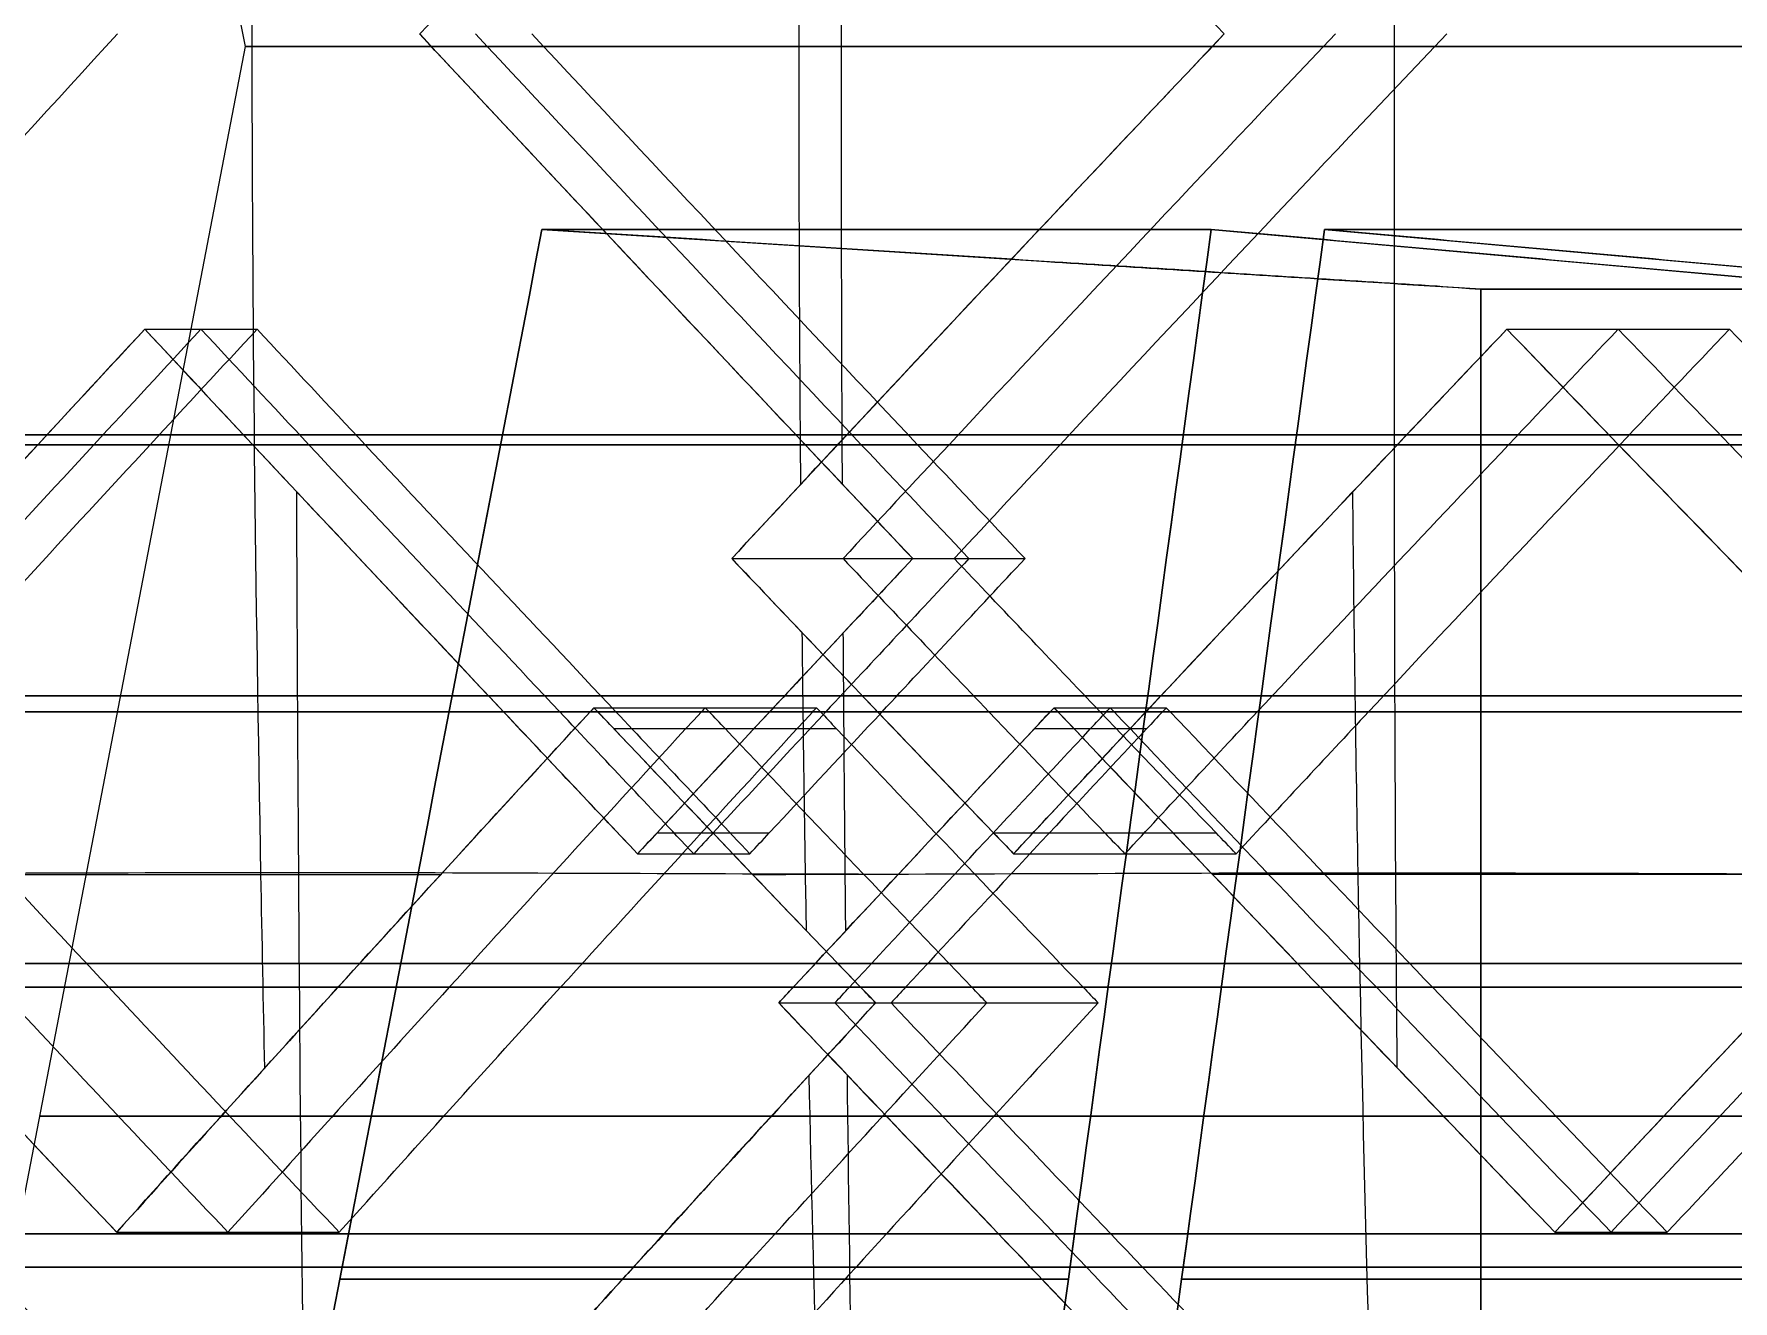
# Model space of a CAD drawing. Header units: millimetres. Extents: x -184 to 184, y -148 to 146.
# Drawn here: x -36.81 to -15.87, y -16.62 to -1 of the extents above; entities that cross this region are included whole.
import ezdxf

# ---------------------------------------------------------------- set-up
doc = ezdxf.new("R2010")
doc.units = ezdxf.units.MM
doc.header["$MEASUREMENT"] = 0
doc.layers.add('Rim', color=1, linetype='Continuous', true_color=0xff0000)
doc.layers.add('Tyre', color=7, linetype='Continuous', true_color=0x000000)

msp = doc.modelspace()

# ---------------------------------------------------------------- linework, layer by layer
at = {"layer": 'Rim'}
msp.add_lwpolyline([(-39.275, -27.538), (-34.201, -1.155)], dxfattribs=at)
at = {"layer": 'Rim', "extrusion": (-4.15509e-16, 1, 0)}
msp.add_circle((0, 0, -1.155), 34.201, dxfattribs=at)
at = {"layer": 'Rim', "extrusion": (0, 1, 0)}
msp.add_circle((0, 0, -14.346), 36.738, dxfattribs=at)
at = {"layer": 'Rim', "extrusion": (5.02062e-15, 1, -6.52422e-16)}
msp.add_arc((0, 0, -3.411), 30.562, 1.8504, 43.1496, dxfattribs=at)
at = {"layer": 'Rim', "extrusion": (4.58975e-16, 1, 1.6396e-15)}
msp.add_arc((0, 0, -3.411), 30.562, 316.8504, 358.1496, dxfattribs=at)
at = {"layer": 'Rim', "extrusion": (2.95118e-15, 1, -3.67926e-15)}
msp.add_arc((0, 0, -3.411), 30.562, 46.8504, 88.1496, dxfattribs=at)
at = {"layer": 'Rim', "extrusion": (5.23724e-16, 1, 4.70991e-15)}
msp.add_arc((0, 0, -3.411), 30.562, 271.8504, 313.1496, dxfattribs=at)
at = {"layer": 'Rim', "extrusion": (3.13141e-08, 1, 1.98369e-08)}
msp.add_arc((0, 0, -4.146), 19, 317.9772, 357.0228, dxfattribs=at)
at = {"layer": 'Rim', "extrusion": (3.61692e-08, 1, -8.11563e-09)}
msp.add_arc((0, 0, -4.146), 19, 2.9772, 42.0228, dxfattribs=at)
at = {"layer": 'Rim', "extrusion": (0, 1, 0)}
for start, end in [(1.7109, 43.2891), (316.7109, 358.2891), (46.7109, 88.2891), (271.7109, 313.2891)]:
    msp.add_arc((0, 0, -16.354), 33.051, start, end, dxfattribs=at)
at = {"layer": 'Rim'}
for points, degree in [([(-34.201, -1.155), (-36.738, 12.037), (-39.275, 25.229)], 2), ([(-35.526, -29.296, 0.987), (-33.866, -20.668, 0.987), (-32.206, -12.039, 0.987), (-30.546, -3.411, 0.987)], 3), ([(-30.546, -3.411, -0.987), (-32.206, -12.04, -0.987), (-33.866, -20.668, -0.987), (-35.526, -29.296, -0.987)], 3), ([(-22.297, -3.411, 20.901), (-23.471, -12.04, 22.075), (-24.645, -20.668, 23.249), (-25.818, -29.296, 24.423)], 3), ([(-25.818, -29.296, -24.423), (-24.645, -20.668, -23.249), (-23.471, -12.039, -22.075), (-22.297, -3.411, -20.901)], 3), ([(-24.423, -29.296, 25.818), (-23.249, -20.668, 24.645), (-22.075, -12.039, 23.471), (-20.901, -3.411, 22.297)], 3), ([(-20.901, -3.411, -22.297), (-22.075, -12.04, -23.471), (-23.249, -20.668, -24.645), (-24.423, -29.296, -25.818)], 3), ([(-18.974, -4.146, -0.987), (-18.974, -23.248, -0.987), (-18.974, -42.349, -0.987)], 2), ([(-18.974, -42.349, 0.987), (-18.974, -23.248, 0.987), (-18.974, -4.146, 0.987)], 2)]:
    msp.add_open_spline(points, degree=degree, dxfattribs=at)
for points, knots in [([(-30.546, -3.411, 0.987), (-28.472, -3.543, 0.987), (-26.397, -3.675, 0.987), (-23.286, -3.873, 0.987), (-22.249, -3.939, 0.987), (-20.466, -4.052, 0.987), (-19.72, -4.099, 0.987), (-18.974, -4.146, 0.987)], [0, 0, 0, 0, 6.235432, 6.235432, 9.353148, 9.353148, 11.594778, 11.594778, 11.594778, 11.594778]), ([(-18.974, -4.146, -0.987), (-19.154, -4.135, -0.987), (-19.332, -4.124, -0.987), (-20.033, -4.079, -0.987), (-20.555, -4.046, -0.987), (-22.124, -3.946, -0.987), (-23.173, -3.88, -0.987), (-26.327, -3.679, -0.987), (-28.435, -3.546, -0.987), (-30.546, -3.411, -0.987)], [1.699926, 1.699926, 1.699926, 1.699926, 2.243226, 2.243226, 3.820114, 3.820114, 6.974567, 6.974567, 13.285135, 13.285135, 13.285135, 13.285135]), ([(-22.297, -3.411, -20.901), (-20.83, -3.543, -19.435), (-19.363, -3.675, -17.968), (-17.163, -3.873, -15.768), (-16.43, -3.939, -15.034), (-15.169, -4.052, -13.774), (-14.642, -4.099, -13.246), (-14.115, -4.146, -12.719)], [0, 0, 0, 0, 6.235432, 6.235432, 9.353148, 9.353148, 11.594778, 11.594778, 11.594778, 11.594778]), ([(-14.115, -4.146, 12.719), (-14.241, -4.135, 12.846), (-14.368, -4.124, 12.972), (-14.863, -4.079, 13.467), (-15.232, -4.046, 13.837), (-16.342, -3.946, 14.946), (-17.083, -3.88, 15.688), (-19.314, -3.679, 17.918), (-20.804, -3.546, 19.408), (-22.297, -3.411, 20.901)], [1.699926, 1.699926, 1.699926, 1.699926, 2.243226, 2.243226, 3.820114, 3.820114, 6.974567, 6.974567, 13.285135, 13.285135, 13.285135, 13.285135]), ([(-20.901, -3.411, 22.297), (-19.435, -3.543, 20.83), (-17.968, -3.675, 19.363), (-15.768, -3.873, 17.163), (-15.034, -3.939, 16.43), (-13.774, -4.052, 15.169), (-13.246, -4.099, 14.642), (-12.719, -4.146, 14.115)], [0, 0, 0, 0, 6.235432, 6.235432, 9.353148, 9.353148, 11.594778, 11.594778, 11.594778, 11.594778]), ([(-12.719, -4.146, -14.115), (-12.846, -4.135, -14.241), (-12.972, -4.124, -14.368), (-13.467, -4.079, -14.863), (-13.837, -4.046, -15.232), (-14.946, -3.946, -16.342), (-15.688, -3.88, -17.083), (-17.918, -3.679, -19.314), (-19.408, -3.546, -20.804), (-20.901, -3.411, -22.297)], [1.699926, 1.699926, 1.699926, 1.699926, 2.243226, 2.243226, 3.820114, 3.820114, 6.974567, 6.974567, 13.285135, 13.285135, 13.285135, 13.285135])]:
    msp.add_open_spline(points, degree=3, knots=knots, dxfattribs=at)
at = {"layer": 'Tyre'}
for p, q in [((-35.441, -4.641, -128.421), (-34.057, -4.641, -118.349)), ((-18.653, -4.641, 131.91), (-15.91, -4.641, 122.12)), ((-36.76, -6.065, -128.004), (-35.375, -6.065, -117.931)), ((-34.111, -6.065, -128.748), (-32.726, -6.065, -118.675)), ((-27.302, -6.065, -130.385), (-25.918, -6.065, -120.313)), ((-26.901, -6.065, 130.469), (-24.158, -6.065, 120.679)), ((-20.003, -6.065, 131.68), (-17.26, -6.065, 121.889)), ((-17.277, -6.065, 132.052), (-14.534, -6.065, 122.262)), ((-28.207, -7.469, 130.146), (-25.464, -7.469, 120.356)), ((-25.976, -7.469, -130.61), (-24.592, -7.469, -120.537)), ((-31.019, -9.358, -129.406), (-29.635, -9.358, -119.334)), ((-29.952, -9.358, 129.675), (-27.209, -9.358, 119.885)), ((-29.906, -9.308, 129.688), (-27.163, -9.308, 119.898)), ((-29.858, -9.358, 129.697), (-27.115, -9.358, 119.906)), ((-27.739, -9.358, -130.159), (-26.354, -9.358, -120.086)), ((-26.41, -9.358, 130.435), (-23.667, -9.358, 120.645)), ((-24.282, -9.358, -130.855), (-22.898, -9.358, -120.783)), ((-24.235, -9.308, -130.867), (-22.851, -9.308, -120.794)), ((-24.187, -9.358, -130.873), (-22.803, -9.358, -120.8)), ((-23.101, -9.358, 131.052), (-20.358, -9.358, 121.261)), ((-29.661, -9.566, 129.731), (-26.918, -9.566, 119.941)), ((-24.476, -9.566, -130.808), (-23.092, -9.566, -120.736)), ((-29.128, -10.851, -129.77), (-27.744, -10.851, -119.697)), ((-24.981, -10.851, 130.631), (-22.238, -10.851, 120.841)), ((-29.368, -11.109, -129.7), (-27.983, -11.109, -119.627)), ((-24.733, -11.109, 130.663), (-21.99, -11.109, 120.872)), ((-38.628, -12.755, 127.154), (-35.885, -12.755, 117.364)), ((-33.06, -12.755, 128.715), (-30.317, -12.755, 118.924)), ((-27.449, -12.755, -130.016), (-26.065, -12.755, -119.943)), ((-26.619, -12.755, 130.188), (-23.876, -12.755, 120.398)), ((-20.954, -12.755, -131.23), (-19.57, -12.755, -121.158)), ((-27.628, -12.948, -129.964), (-26.243, -12.948, -119.891)), ((-26.434, -12.948, 130.212), (-23.691, -12.948, 120.422)), ((-35.787, -15.776, 127.733), (-33.044, -15.776, 117.943)), ((-18.061, -15.776, -131.416), (-16.677, -15.776, -121.344)), ((-29.418, -16.206, 129.302), (-26.675, -16.206, 119.512)), ((-24.528, -16.206, -130.318), (-23.144, -16.206, -120.245))]:
    msp.add_line(p, q, dxfattribs=at)
at = {"layer": 'Tyre', "extrusion": (0, 1, 0)}
for centre, radius in [((-0.002, 0, -6.065), 128.817), ((-0.002, 0, -5.943), 124.819), ((-0.002, 0, -9.163), 124.692), ((-0.002, 0, -9.358), 128.687), ((-0.002, 0, -12.46), 124.497), ((-0.002, 0, -12.755), 128.486), ((-0.002, 0, -15.797), 124.225), ((-0.002, 0, -16.206), 128.204)]:
    msp.add_circle(centre, radius, dxfattribs=at)
at = {"layer": 'Tyre'}
for points, knots in [([(-33.962, -13.749, 128.409), (-33.979, -12.954, 128.466), (-34.063, -8.694, 128.741), (-34.162, -0.961, 128.944), (-34.063, 6.745, 128.743), (-33.979, 10.979, 128.466), (-33.962, 11.747, 128.41)], [30.013322, 30.013322, 30.013322, 30.013322, 32.39871, 42.799028, 53.199346, 55.50591, 55.50591, 55.50591, 55.50591]), ([(-20.005, -13.749, -131.309), (-20.012, -12.954, -131.369), (-20.044, -8.694, -131.654), (-20.035, -0.961, -131.88), (-20.045, 6.745, -131.656), (-20.013, 10.979, -131.369), (-20.005, 11.747, -131.31)], [30.013322, 30.013322, 30.013322, 30.013322, 32.39871, 42.799028, 53.199346, 55.50591, 55.50591, 55.50591, 55.50591]), ([(-27.356, -6.553, 130.363), (-27.371, -4.691, 130.421), (-27.385, -0.988, 130.475), (-27.37, 2.715, 130.417), (-27.355, 4.55, 130.359)], [37.215222, 37.215222, 37.215222, 37.215222, 42.799028, 48.303322, 48.303322, 48.303322, 48.303322]), ([(-26.843, -6.553, -130.469), (-26.852, -4.691, -130.529), (-26.861, -0.988, -130.584), (-26.851, 2.715, -130.525), (-26.842, 4.55, -130.466)], [37.215222, 37.215222, 37.215222, 37.215222, 42.799028, 48.303322, 48.303322, 48.303322, 48.303322]), ([(-35.779, -1.001, -117.872), (-37.326, -2.687, -117.385), (-38.856, -4.375, -116.849), (-40.365, -6.065, -116.265), (-40.783, -6.533, -116.103), (-41.2, -7.001, -115.937), (-41.615, -7.469, -115.768)], [-866.838133, -866.838133, -866.838133, -866.838133, -859.818454, -859.818454, -859.818454, -857.873838, -857.873838, -857.873838, -857.873838]), ([(-32.056, -1.001, -129.375), (-30.48, -2.687, -129.763), (-28.895, -4.375, -130.101), (-27.302, -6.065, -130.385), (-26.861, -6.533, -130.464), (-26.419, -7.001, -130.539), (-25.976, -7.469, -130.61)], [615.56075, 615.56075, 615.56075, 615.56075, 622.580428, 622.580428, 622.580428, 624.525045, 624.525045, 624.525045, 624.525045]), ([(-31.364, -1.001, -124.339), (-29.788, -2.687, -124.727), (-28.203, -4.375, -125.064), (-26.61, -6.065, -125.349), (-26.168, -6.533, -125.428), (-25.726, -7.001, -125.503), (-25.284, -7.469, -125.574)], [615.56075, 615.56075, 615.56075, 615.56075, 622.580428, 622.580428, 622.580428, 624.525045, 624.525045, 624.525045, 624.525045]), ([(-24.592, -7.469, -120.537), (-25.034, -7.001, -120.467), (-25.476, -6.533, -120.392), (-25.918, -6.065, -120.313), (-27.511, -4.375, -120.028), (-29.096, -2.687, -119.691), (-30.671, -1.001, -119.303)], [-624.525045, -624.525045, -624.525045, -624.525045, -622.580428, -622.580428, -622.580428, -615.56075, -615.56075, -615.56075, -615.56075]), ([(-22.138, -1.001, 131.436), (-23.738, -2.687, 131.164), (-25.326, -4.375, 130.842), (-26.901, -6.065, 130.469), (-27.337, -6.533, 130.365), (-27.772, -7.001, 130.258), (-28.207, -7.469, 130.146)], [615.56075, 615.56075, 615.56075, 615.56075, 622.580428, 622.580428, 622.580428, 624.525045, 624.525045, 624.525045, 624.525045]), ([(-20.767, -1.001, 126.541), (-22.366, -2.687, 126.269), (-23.954, -4.375, 125.947), (-25.529, -6.065, 125.574), (-25.966, -6.533, 125.47), (-26.401, -7.001, 125.363), (-26.835, -7.469, 125.251)], [615.56075, 615.56075, 615.56075, 615.56075, 622.580428, 622.580428, 622.580428, 624.525045, 624.525045, 624.525045, 624.525045]), ([(-25.464, -7.469, 120.356), (-25.029, -7.001, 120.468), (-24.594, -6.533, 120.575), (-24.158, -6.065, 120.679), (-22.583, -4.375, 121.052), (-20.995, -2.687, 121.374), (-19.395, -1.001, 121.646)], [-624.525045, -624.525045, -624.525045, -624.525045, -622.580428, -622.580428, -622.580428, -615.56075, -615.56075, -615.56075, -615.56075]), ([(-35.441, -4.641, -128.421), (-35.882, -5.116, -128.286), (-36.321, -5.59, -128.147), (-36.76, -6.065, -128.004), (-37.777, -7.165, -127.671), (-38.789, -8.263, -127.316), (-39.795, -9.358, -126.939), (-40.332, -9.942, -126.737), (-40.868, -10.526, -126.529), (-41.401, -11.109, -126.314)], [638.549343, 638.549343, 638.549343, 638.549343, 640.53408, 640.53408, 640.53408, 645.138142, 645.138142, 645.138142, 647.595223, 647.595223, 647.595223, 647.595223]), ([(-34.749, -4.641, -123.385), (-35.19, -5.116, -123.25), (-35.629, -5.59, -123.111), (-36.068, -6.065, -122.968), (-37.085, -7.165, -122.635), (-38.097, -8.263, -122.28), (-39.103, -9.358, -121.902), (-39.64, -9.942, -121.701), (-40.175, -10.526, -121.493), (-40.709, -11.109, -121.278)], [638.549343, 638.549343, 638.549343, 638.549343, 640.53408, 640.53408, 640.53408, 645.138142, 645.138142, 645.138142, 647.595223, 647.595223, 647.595223, 647.595223]), ([(-40.017, -11.109, -116.241), (-39.483, -10.526, -116.456), (-38.948, -9.942, -116.665), (-38.411, -9.358, -116.866), (-37.404, -8.263, -117.244), (-36.392, -7.165, -117.599), (-35.375, -6.065, -117.931), (-34.937, -5.59, -118.075), (-34.497, -5.116, -118.214), (-34.057, -4.641, -118.349)], [-647.595223, -647.595223, -647.595223, -647.595223, -645.138142, -645.138142, -645.138142, -640.53408, -640.53408, -640.53408, -638.549343, -638.549343, -638.549343, -638.549343]), ([(-29.368, -11.109, -129.7), (-29.919, -10.525, -129.608), (-30.47, -9.942, -129.51), (-31.019, -9.358, -129.406), (-32.054, -8.259, -129.209), (-33.084, -7.162, -128.99), (-34.111, -6.065, -128.748), (-34.555, -5.59, -128.643), (-34.999, -5.115, -128.534), (-35.441, -4.641, -128.421)], [629.583304, 629.583304, 629.583304, 629.583304, 632.008427, 632.008427, 632.008427, 636.573355, 636.573355, 636.573355, 638.549343, 638.549343, 638.549343, 638.549343]), ([(-28.676, -11.109, -124.663), (-29.227, -10.525, -124.572), (-29.778, -9.942, -124.474), (-30.327, -9.358, -124.37), (-31.362, -8.259, -124.173), (-32.392, -7.162, -123.954), (-33.419, -6.065, -123.712), (-33.863, -5.59, -123.607), (-34.307, -5.115, -123.498), (-34.749, -4.641, -123.385)], [629.583304, 629.583304, 629.583304, 629.583304, 632.008427, 632.008427, 632.008427, 636.573355, 636.573355, 636.573355, 638.549343, 638.549343, 638.549343, 638.549343]), ([(-34.057, -4.641, -118.349), (-33.614, -5.115, -118.462), (-33.171, -5.59, -118.571), (-32.726, -6.065, -118.675), (-31.7, -7.162, -118.917), (-30.669, -8.259, -119.137), (-29.635, -9.358, -119.334), (-29.086, -9.942, -119.438), (-28.535, -10.525, -119.536), (-27.983, -11.109, -119.627)], [-638.549343, -638.549343, -638.549343, -638.549343, -636.573355, -636.573355, -636.573355, -632.008427, -632.008427, -632.008427, -629.583304, -629.583304, -629.583304, -629.583304]), ([(-24.733, -11.109, 130.663), (-24.191, -10.525, 130.799), (-23.647, -9.942, 130.928), (-23.101, -9.358, 131.051), (-22.074, -8.259, 131.283), (-21.041, -7.162, 131.492), (-20.003, -6.065, 131.679), (-19.554, -5.59, 131.76), (-19.104, -5.115, 131.837), (-18.653, -4.641, 131.91)], [629.583304, 629.583304, 629.583304, 629.583304, 632.008427, 632.008427, 632.008427, 636.573355, 636.573355, 636.573355, 638.549343, 638.549343, 638.549343, 638.549343]), ([(-23.361, -11.109, 125.767), (-22.819, -10.525, 125.904), (-22.275, -9.942, 126.033), (-21.73, -9.358, 126.156), (-20.703, -8.259, 126.388), (-19.67, -7.162, 126.597), (-18.632, -6.065, 126.784), (-18.183, -5.59, 126.865), (-17.732, -5.115, 126.942), (-17.281, -4.641, 127.015)], [629.583304, 629.583304, 629.583304, 629.583304, 632.008427, 632.008427, 632.008427, 636.573355, 636.573355, 636.573355, 638.549343, 638.549343, 638.549343, 638.549343]), ([(-15.91, -4.641, 122.12), (-16.361, -5.115, 122.047), (-16.811, -5.59, 121.97), (-17.26, -6.065, 121.889), (-18.298, -7.162, 121.702), (-19.331, -8.259, 121.493), (-20.358, -9.358, 121.261), (-20.904, -9.942, 121.138), (-21.448, -10.525, 121.009), (-21.99, -11.109, 120.872)], [-638.549343, -638.549343, -638.549343, -638.549343, -636.573355, -636.573355, -636.573355, -632.008427, -632.008427, -632.008427, -629.583304, -629.583304, -629.583304, -629.583304]), ([(-18.653, -4.641, 131.91), (-18.195, -5.116, 131.961), (-17.737, -5.59, 132.009), (-17.277, -6.065, 132.052), (-16.212, -7.165, 132.152), (-15.142, -8.263, 132.23), (-14.069, -9.358, 132.285), (-13.496, -9.942, 132.314), (-12.922, -10.526, 132.336), (-12.347, -11.109, 132.351)], [638.549343, 638.549343, 638.549343, 638.549343, 640.53408, 640.53408, 640.53408, 645.138142, 645.138142, 645.138142, 647.595223, 647.595223, 647.595223, 647.595223]), ([(-17.281, -4.641, 127.015), (-16.824, -5.116, 127.067), (-16.365, -5.59, 127.114), (-15.906, -6.065, 127.157), (-14.841, -7.165, 127.257), (-13.771, -8.263, 127.335), (-12.697, -9.358, 127.39), (-12.124, -9.942, 127.419), (-11.55, -10.526, 127.441), (-10.975, -11.109, 127.456)], [638.549343, 638.549343, 638.549343, 638.549343, 640.53408, 640.53408, 640.53408, 645.138142, 645.138142, 645.138142, 647.595223, 647.595223, 647.595223, 647.595223]), ([(-9.604, -11.109, 122.561), (-10.179, -10.526, 122.546), (-10.753, -9.942, 122.523), (-11.326, -9.358, 122.495), (-12.399, -8.263, 122.44), (-13.469, -7.165, 122.362), (-14.534, -6.065, 122.262), (-14.994, -5.59, 122.219), (-15.452, -5.116, 122.172), (-15.91, -4.641, 122.12)], [-647.595223, -647.595223, -647.595223, -647.595223, -645.138142, -645.138142, -645.138142, -640.53408, -640.53408, -640.53408, -638.549343, -638.549343, -638.549343, -638.549343]), ([(-33.064, -32.161, -125.372), (-33.235, -28.699, -126.527), (-33.458, -21.608, -127.828), (-33.535, -13.237, -128.586), (-33.563, -8.215, -128.824), (-33.569, -6.644, -128.876)], [11.622363, 11.622363, 11.622363, 11.622363, 21.998391, 32.39871, 37.116955, 37.116955, 37.116955, 37.116955]), ([(-19.619, -32.161, 128.166), (-19.922, -28.699, 129.293), (-20.236, -21.608, 130.576), (-20.467, -13.237, 131.302), (-20.537, -8.215, 131.531), (-20.552, -6.644, 131.581)], [11.622363, 11.622363, 11.622363, 11.622363, 21.998391, 32.39871, 37.116955, 37.116955, 37.116955, 37.116955]), ([(-25.976, -7.469, -130.61), (-26.565, -8.099, -130.467), (-27.153, -8.729, -130.317), (-27.739, -9.358, -130.159), (-28.203, -9.856, -130.034), (-28.666, -10.354, -129.904), (-29.128, -10.851, -129.77), (-29.208, -10.937, -129.746), (-29.288, -11.023, -129.723), (-29.368, -11.109, -129.7)], [624.525045, 624.525045, 624.525045, 624.525045, 627.14787, 627.14787, 627.14787, 629.224283, 629.224283, 629.224283, 629.583304, 629.583304, 629.583304, 629.583304]), ([(-25.284, -7.469, -125.574), (-25.873, -8.099, -125.431), (-26.461, -8.729, -125.28), (-27.047, -9.358, -125.123), (-27.511, -9.856, -124.998), (-27.974, -10.354, -124.868), (-28.436, -10.851, -124.733), (-28.516, -10.937, -124.71), (-28.596, -11.023, -124.687), (-28.676, -11.109, -124.663)], [624.525045, 624.525045, 624.525045, 624.525045, 627.14787, 627.14787, 627.14787, 629.224283, 629.224283, 629.224283, 629.583304, 629.583304, 629.583304, 629.583304]), ([(-28.207, -7.469, 130.146), (-27.609, -8.099, 130.25), (-27.011, -8.729, 130.346), (-26.41, -9.358, 130.435), (-25.935, -9.856, 130.505), (-25.458, -10.354, 130.571), (-24.981, -10.851, 130.632), (-24.898, -10.937, 130.642), (-24.816, -11.023, 130.652), (-24.733, -11.109, 130.663)], [624.525045, 624.525045, 624.525045, 624.525045, 627.14787, 627.14787, 627.14787, 629.224283, 629.224283, 629.224283, 629.583304, 629.583304, 629.583304, 629.583304]), ([(-27.983, -11.109, -119.627), (-27.904, -11.023, -119.65), (-27.824, -10.937, -119.674), (-27.744, -10.851, -119.697), (-27.282, -10.354, -119.832), (-26.819, -9.856, -119.961), (-26.354, -9.358, -120.086), (-25.768, -8.729, -120.244), (-25.181, -8.099, -120.395), (-24.592, -7.469, -120.537)], [-629.583304, -629.583304, -629.583304, -629.583304, -629.224283, -629.224283, -629.224283, -627.14787, -627.14787, -627.14787, -624.525045, -624.525045, -624.525045, -624.525045]), ([(-26.835, -7.469, 125.251), (-26.238, -8.099, 125.355), (-25.639, -8.729, 125.451), (-25.038, -9.358, 125.54), (-24.563, -9.856, 125.61), (-24.087, -10.354, 125.676), (-23.609, -10.851, 125.736), (-23.527, -10.937, 125.747), (-23.444, -11.023, 125.757), (-23.361, -11.109, 125.767)], [624.525045, 624.525045, 624.525045, 624.525045, 627.14787, 627.14787, 627.14787, 629.224283, 629.224283, 629.224283, 629.583304, 629.583304, 629.583304, 629.583304]), ([(-21.99, -11.109, 120.872), (-22.072, -11.023, 120.862), (-22.155, -10.937, 120.852), (-22.238, -10.851, 120.841), (-22.715, -10.354, 120.781), (-23.191, -9.856, 120.715), (-23.667, -9.358, 120.645), (-24.267, -8.729, 120.556), (-24.866, -8.099, 120.46), (-25.464, -7.469, 120.356)], [-629.583304, -629.583304, -629.583304, -629.583304, -629.224283, -629.224283, -629.224283, -627.14787, -627.14787, -627.14787, -624.525045, -624.525045, -624.525045, -624.525045]), ([(-27.286, -12.059, 130.098), (-27.29, -11.827, 130.113), (-27.31, -10.604, 130.19), (-27.327, -9.379, 130.253), (-27.338, -8.385, 130.295)], [31.699257, 31.699257, 31.699257, 31.699257, 32.39871, 35.38267, 35.38267, 35.38267, 35.38267]), ([(-26.801, -12.059, -130.198), (-26.804, -11.827, -130.214), (-26.816, -10.604, -130.293), (-26.825, -9.379, -130.358), (-26.832, -8.385, -130.401)], [31.699257, 31.699257, 31.699257, 31.699257, 32.39871, 35.38267, 35.38267, 35.38267, 35.38267]), ([(-35.787, -15.776, 127.733), (-36.739, -14.77, 127.561), (-37.686, -13.763, 127.368), (-38.628, -12.755, 127.155), (-39.686, -11.623, 126.915), (-40.738, -10.491, 126.65), (-41.783, -9.358, 126.361), (-41.798, -9.341, 126.356), (-41.814, -9.324, 126.352), (-41.829, -9.308, 126.348)], [836.970222, 836.970222, 836.970222, 836.970222, 841.1573, 841.1573, 841.1573, 845.861048, 845.861048, 845.861048, 845.930751, 845.930751, 845.930751, 845.930751]), ([(-34.416, -15.776, 122.838), (-35.368, -14.77, 122.666), (-36.315, -13.763, 122.473), (-37.257, -12.755, 122.259), (-38.315, -11.623, 122.02), (-39.366, -10.491, 121.754), (-40.411, -9.358, 121.465), (-40.426, -9.341, 121.461), (-40.442, -9.324, 121.457), (-40.457, -9.308, 121.452)], [836.970222, 836.970222, 836.970222, 836.970222, 841.1573, 841.1573, 841.1573, 845.861048, 845.861048, 845.861048, 845.930751, 845.930751, 845.930751, 845.930751]), ([(-39.086, -9.308, 116.557), (-39.07, -9.324, 116.562), (-39.055, -9.341, 116.566), (-39.039, -9.358, 116.57), (-37.995, -10.491, 116.859), (-36.943, -11.623, 117.124), (-35.885, -12.755, 117.364), (-34.943, -13.763, 117.578), (-33.996, -14.77, 117.771), (-33.044, -15.776, 117.943)], [-845.930751, -845.930751, -845.930751, -845.930751, -845.861048, -845.861048, -845.861048, -841.1573, -841.1573, -841.1573, -836.970222, -836.970222, -836.970222, -836.970222]), ([(-29.906, -9.308, 129.688), (-29.921, -9.324, 129.684), (-29.937, -9.341, 129.679), (-29.952, -9.358, 129.675), (-30.995, -10.491, 129.379), (-32.031, -11.623, 129.059), (-33.06, -12.755, 128.715), (-33.975, -13.763, 128.407), (-34.885, -14.77, 128.081), (-35.787, -15.776, 127.733)], [828.009693, 828.009693, 828.009693, 828.009693, 828.079396, 828.079396, 828.079396, 832.783144, 832.783144, 832.783144, 836.970222, 836.970222, 836.970222, 836.970222]), ([(-28.534, -9.308, 124.793), (-28.55, -9.324, 124.789), (-28.565, -9.341, 124.784), (-28.581, -9.358, 124.78), (-29.624, -10.491, 124.484), (-30.66, -11.623, 124.164), (-31.688, -12.755, 123.819), (-32.604, -13.763, 123.512), (-33.513, -14.77, 123.186), (-34.416, -15.776, 122.838)], [828.009693, 828.009693, 828.009693, 828.009693, 828.079396, 828.079396, 828.079396, 832.783144, 832.783144, 832.783144, 836.970222, 836.970222, 836.970222, 836.970222]), ([(-33.044, -15.776, 117.943), (-32.142, -14.77, 118.29), (-31.232, -13.763, 118.617), (-30.317, -12.755, 118.924), (-29.288, -11.623, 119.269), (-28.252, -10.491, 119.589), (-27.209, -9.358, 119.885), (-27.194, -9.341, 119.889), (-27.178, -9.324, 119.894), (-27.163, -9.308, 119.898)], [-836.970222, -836.970222, -836.970222, -836.970222, -832.783144, -832.783144, -832.783144, -828.079396, -828.079396, -828.079396, -828.009693, -828.009693, -828.009693, -828.009693]), ([(-26.434, -12.948, 130.212), (-26.496, -12.883, 130.204), (-26.557, -12.819, 130.196), (-26.619, -12.755, 130.188), (-27.638, -11.693, 130.058), (-28.652, -10.63, 129.905), (-29.661, -9.566, 129.731), (-29.727, -9.496, 129.72), (-29.792, -9.427, 129.708), (-29.858, -9.358, 129.697), (-29.874, -9.341, 129.694), (-29.89, -9.324, 129.691), (-29.906, -9.308, 129.688)], [822.951964, 822.951964, 822.951964, 822.951964, 823.219896, 823.219896, 823.219896, 827.651715, 827.651715, 827.651715, 827.939826, 827.939826, 827.939826, 828.009693, 828.009693, 828.009693, 828.009693]), ([(-25.063, -12.948, 125.317), (-25.124, -12.883, 125.309), (-25.186, -12.819, 125.301), (-25.247, -12.755, 125.293), (-26.266, -11.693, 125.163), (-27.28, -10.63, 125.01), (-28.29, -9.566, 124.836), (-28.355, -9.496, 124.824), (-28.421, -9.427, 124.813), (-28.486, -9.358, 124.801), (-28.502, -9.341, 124.799), (-28.518, -9.324, 124.796), (-28.534, -9.308, 124.793)], [822.951964, 822.951964, 822.951964, 822.951964, 823.219896, 823.219896, 823.219896, 827.651715, 827.651715, 827.651715, 827.939826, 827.939826, 827.939826, 828.009693, 828.009693, 828.009693, 828.009693]), ([(-27.628, -12.948, -129.964), (-27.568, -12.883, -129.981), (-27.509, -12.819, -129.999), (-27.449, -12.755, -130.016), (-26.463, -11.693, -130.302), (-25.472, -10.63, -130.566), (-24.476, -9.566, -130.808), (-24.412, -9.496, -130.824), (-24.347, -9.427, -130.84), (-24.282, -9.358, -130.855), (-24.266, -9.341, -130.859), (-24.251, -9.324, -130.863), (-24.235, -9.308, -130.867)], [822.951964, 822.951964, 822.951964, 822.951964, 823.219896, 823.219896, 823.219896, 827.651715, 827.651715, 827.651715, 827.939826, 827.939826, 827.939826, 828.009693, 828.009693, 828.009693, 828.009693]), ([(-27.163, -9.308, 119.898), (-27.147, -9.324, 119.901), (-27.131, -9.341, 119.904), (-27.115, -9.358, 119.906), (-27.049, -9.427, 119.918), (-26.984, -9.496, 119.929), (-26.918, -9.566, 119.941), (-25.909, -10.63, 120.115), (-24.895, -11.693, 120.268), (-23.876, -12.755, 120.398), (-23.814, -12.819, 120.406), (-23.753, -12.883, 120.414), (-23.691, -12.948, 120.422)], [-828.009693, -828.009693, -828.009693, -828.009693, -827.939826, -827.939826, -827.939826, -827.651715, -827.651715, -827.651715, -823.219896, -823.219896, -823.219896, -822.951964, -822.951964, -822.951964, -822.951964]), ([(-26.936, -12.948, -124.927), (-26.876, -12.883, -124.945), (-26.816, -12.819, -124.962), (-26.757, -12.755, -124.98), (-25.77, -11.693, -125.266), (-24.779, -10.63, -125.53), (-23.784, -9.566, -125.772), (-23.719, -9.496, -125.788), (-23.655, -9.427, -125.803), (-23.59, -9.358, -125.819), (-23.574, -9.341, -125.823), (-23.559, -9.324, -125.827), (-23.543, -9.308, -125.83)], [822.951964, 822.951964, 822.951964, 822.951964, 823.219896, 823.219896, 823.219896, 827.651715, 827.651715, 827.651715, 827.939826, 827.939826, 827.939826, 828.009693, 828.009693, 828.009693, 828.009693]), ([(-22.851, -9.308, -120.794), (-22.866, -9.324, -120.79), (-22.882, -9.341, -120.787), (-22.898, -9.358, -120.783), (-22.962, -9.427, -120.767), (-23.027, -9.496, -120.752), (-23.092, -9.566, -120.736), (-24.087, -10.63, -120.494), (-25.078, -11.693, -120.23), (-26.065, -12.755, -119.943), (-26.124, -12.819, -119.926), (-26.184, -12.883, -119.909), (-26.243, -12.948, -119.891)], [-828.009693, -828.009693, -828.009693, -828.009693, -827.939826, -827.939826, -827.939826, -827.651715, -827.651715, -827.651715, -823.219896, -823.219896, -823.219896, -822.951964, -822.951964, -822.951964, -822.951964]), ([(-24.235, -9.308, -130.867), (-24.219, -9.324, -130.869), (-24.203, -9.341, -130.871), (-24.187, -9.358, -130.873), (-23.113, -10.491, -131.017), (-22.035, -11.623, -131.137), (-20.954, -12.755, -131.23), (-19.992, -13.763, -131.313), (-19.028, -14.77, -131.376), (-18.061, -15.776, -131.416)], [828.009693, 828.009693, 828.009693, 828.009693, 828.079396, 828.079396, 828.079396, 832.783144, 832.783144, 832.783144, 836.970222, 836.970222, 836.970222, 836.970222]), ([(-23.543, -9.308, -125.83), (-23.527, -9.324, -125.832), (-23.511, -9.341, -125.835), (-23.495, -9.358, -125.837), (-22.421, -10.491, -125.981), (-21.343, -11.623, -126.1), (-20.262, -12.755, -126.194), (-19.3, -13.763, -126.277), (-18.335, -14.77, -126.34), (-17.369, -15.776, -126.38)], [828.009693, 828.009693, 828.009693, 828.009693, 828.079396, 828.079396, 828.079396, 832.783144, 832.783144, 832.783144, 836.970222, 836.970222, 836.970222, 836.970222]), ([(-16.677, -15.776, -121.344), (-17.643, -14.77, -121.303), (-18.608, -13.763, -121.241), (-19.57, -12.755, -121.158), (-20.651, -11.623, -121.064), (-21.728, -10.491, -120.945), (-22.803, -9.358, -120.8), (-22.819, -9.341, -120.798), (-22.835, -9.324, -120.796), (-22.851, -9.308, -120.794)], [-836.970222, -836.970222, -836.970222, -836.970222, -832.783144, -832.783144, -832.783144, -828.079396, -828.079396, -828.079396, -828.009693, -828.009693, -828.009693, -828.009693]), ([(-18.061, -15.776, -131.416), (-17.12, -14.77, -131.638), (-16.174, -13.763, -131.838), (-15.225, -12.755, -132.018), (-14.159, -11.623, -132.219), (-13.089, -10.491, -132.395), (-12.016, -9.358, -132.546), (-12, -9.341, -132.549), (-11.984, -9.324, -132.551), (-11.968, -9.308, -132.553)], [836.970222, 836.970222, 836.970222, 836.970222, 841.1573, 841.1573, 841.1573, 845.861048, 845.861048, 845.861048, 845.930751, 845.930751, 845.930751, 845.930751]), ([(-17.369, -15.776, -126.38), (-16.427, -14.77, -126.602), (-15.482, -13.763, -126.802), (-14.533, -12.755, -126.981), (-13.467, -11.623, -127.183), (-12.397, -10.491, -127.359), (-11.323, -9.358, -127.51), (-11.308, -9.341, -127.512), (-11.292, -9.324, -127.514), (-11.276, -9.308, -127.516)], [836.970222, 836.970222, 836.970222, 836.970222, 841.1573, 841.1573, 841.1573, 845.861048, 845.861048, 845.861048, 845.930751, 845.930751, 845.930751, 845.930751]), ([(-10.584, -9.308, -122.48), (-10.599, -9.324, -122.478), (-10.615, -9.341, -122.476), (-10.631, -9.358, -122.473), (-11.705, -10.491, -122.322), (-12.775, -11.623, -122.147), (-13.841, -12.755, -121.945), (-14.79, -13.763, -121.766), (-15.735, -14.77, -121.566), (-16.677, -15.776, -121.344)], [-845.930751, -845.930751, -845.930751, -845.930751, -845.861048, -845.861048, -845.861048, -841.1573, -841.1573, -841.1573, -836.970222, -836.970222, -836.970222, -836.970222]), ([(-26.154, -11.364, -130.378), (-26.372, -11.363, -130.334), (-28.841, -11.358, -129.826), (-33.542, -11.331, -128.72), (-39.503, -11.363, -126.971), (-43.114, -11.367, -125.722), (-44.551, -11.367, -125.197)], [7.312289, 7.312289, 7.312289, 7.312289, 7.979294, 14.867092, 21.754891, 26.26662, 26.26662, 26.26662, 26.26662]), ([(-39.927, -11.362, 126.846), (-37.978, -11.364, 127.463), (-35.262, -11.364, 128.252), (-32.534, -11.365, 128.946), (-31.794, -11.365, 129.127)], [-5.057408, -5.057408, -5.057408, -5.057408, 1.091495, 3.373133, 3.373133, 3.373133, 3.373133]), ([(-27.951, -11.364, 130.005), (-27.733, -11.363, 130.051), (-25.266, -11.358, 130.569), (-20.514, -11.331, 131.428), (-14.35, -11.363, 132.198), (-10.541, -11.367, 132.491), (-9.013, -11.367, 132.582)], [7.312289, 7.312289, 7.312289, 7.312289, 7.979294, 14.867092, 21.754891, 26.26662, 26.26662, 26.26662, 26.26662]), ([(-13.911, -11.362, -132.252), (-15.945, -11.364, -132.041), (-18.75, -11.364, -131.683), (-21.529, -11.365, -131.232), (-22.279, -11.365, -131.104)], [-5.057408, -5.057408, -5.057408, -5.057408, 1.091495, 3.373133, 3.373133, 3.373133, 3.373133]), ([(-34.213, -19.416, 117.406), (-35.289, -18.351, 117.213), (-36.354, -17.281, 116.994), (-37.41, -16.206, 116.75), (-38.473, -15.124, 116.504), (-39.526, -14.038, 116.234), (-40.568, -12.948, 115.941)], [-668.78662, -668.78662, -668.78662, -668.78662, -664.20882, -664.20882, -664.20882, -659.598797, -659.598797, -659.598797, -659.598797]), ([(-32.316, -19.416, 128.258), (-31.359, -18.347, 128.632), (-30.392, -17.277, 128.979), (-29.418, -16.206, 129.302), (-28.431, -15.12, 129.63), (-27.436, -14.034, 129.932), (-26.434, -12.948, 130.212)], [813.991134, 813.991134, 813.991134, 813.991134, 818.440226, 818.440226, 818.440226, 822.951964, 822.951964, 822.951964, 822.951964]), ([(-30.945, -19.416, 123.362), (-29.987, -18.347, 123.736), (-29.02, -17.277, 124.083), (-28.047, -16.206, 124.407), (-27.059, -15.12, 124.734), (-26.064, -14.034, 125.037), (-25.063, -12.948, 125.317)], [813.991134, 813.991134, 813.991134, 813.991134, 818.440226, 818.440226, 818.440226, 822.951964, 822.951964, 822.951964, 822.951964]), ([(-23.691, -12.948, 120.422), (-24.693, -14.034, 120.142), (-25.688, -15.12, 119.839), (-26.675, -16.206, 119.512), (-27.649, -17.277, 119.188), (-28.615, -18.347, 118.841), (-29.573, -19.416, 118.467)], [-822.951964, -822.951964, -822.951964, -822.951964, -818.440226, -818.440226, -818.440226, -813.991134, -813.991134, -813.991134, -813.991134]), ([(-21.454, -19.416, -130.515), (-22.482, -18.347, -130.476), (-23.506, -17.277, -130.41), (-24.528, -16.206, -130.318), (-25.565, -15.12, -130.225), (-26.598, -14.034, -130.107), (-27.628, -12.948, -129.964)], [813.991134, 813.991134, 813.991134, 813.991134, 818.440226, 818.440226, 818.440226, 822.951964, 822.951964, 822.951964, 822.951964]), ([(-20.762, -19.416, -125.478), (-21.789, -18.347, -125.439), (-22.814, -17.277, -125.373), (-23.836, -16.206, -125.282), (-24.872, -15.12, -125.189), (-25.906, -14.034, -125.07), (-26.936, -12.948, -124.927)], [813.991134, 813.991134, 813.991134, 813.991134, 818.440226, 818.440226, 818.440226, 822.951964, 822.951964, 822.951964, 822.951964]), ([(-26.243, -12.948, -119.891), (-25.213, -14.034, -120.034), (-24.18, -15.12, -120.153), (-23.144, -16.206, -120.245), (-22.122, -17.277, -120.337), (-21.097, -18.347, -120.403), (-20.07, -19.416, -120.442)], [-822.951964, -822.951964, -822.951964, -822.951964, -818.440226, -818.440226, -818.440226, -813.991134, -813.991134, -813.991134, -813.991134]), ([(-26.893, -24.985, 128.654), (-26.943, -23.901, 128.837), (-27.093, -20.152, 129.384), (-27.197, -16.462, 129.768), (-27.252, -13.837, 129.971)], [18.777938, 18.777938, 18.777938, 18.777938, 21.998391, 29.913087, 29.913087, 29.913087, 29.913087]), ([(-26.586, -24.985, -128.717), (-26.613, -23.901, -128.905), (-26.694, -20.152, -129.467), (-26.751, -16.462, -129.861), (-26.782, -13.837, -130.068)], [18.777938, 18.777938, 18.777938, 18.777938, 21.998391, 29.913087, 29.913087, 29.913087, 29.913087])]:
    msp.add_open_spline(points, degree=3, knots=knots, dxfattribs=at)
for points in [[(-32.053, -1.001, -129.366), (-30.041, 1.152, -129.872), (-28.018, 3.308, -130.284), (-25.976, 5.467, -130.61)], [(-22.137, -1.001, 131.427), (-24.184, 1.152, 131.089), (-26.204, 3.308, 130.661), (-28.207, 5.467, 130.146)], [(-25.977, -7.469, -130.613), (-28.019, -5.309, -130.288), (-30.043, -3.155, -129.873), (-32.053, -1.001, -129.366)], [(-28.207, -7.469, 130.15), (-26.205, -5.309, 130.665), (-24.183, -3.155, 131.09), (-22.137, -1.001, 131.427)], [(-41.402, -11.109, -126.317), (-39.435, -8.962, -127.104), (-37.45, -6.807, -127.805), (-35.441, -4.641, -128.421)], [(-35.441, -4.641, -128.421), (-33.432, -6.795, -128.939), (-31.41, -8.949, -129.367), (-29.368, -11.109, -129.7)], [(-18.653, -4.641, 131.91), (-20.702, -6.795, 131.585), (-22.727, -8.949, 131.172), (-24.733, -11.109, 130.663)], [(-12.347, -11.109, 132.354), (-14.466, -8.962, 132.293), (-16.565, -6.807, 132.145), (-18.653, -4.641, 131.91)], [(-29.368, -11.109, -129.7), (-28.243, -9.898, -130.034), (-27.113, -8.685, -130.339), (-25.977, -7.469, -130.613)], [(-24.733, -11.109, 130.663), (-25.898, -9.898, 130.521), (-27.055, -8.685, 130.351), (-28.207, -7.469, 130.15)], [(-41.829, -9.308, 126.348), (-39.89, -11.41, 126.885), (-37.772, -13.678, 127.374), (-35.789, -15.776, 127.736)], [(-35.789, -15.776, 127.736), (-33.888, -13.657, 128.472), (-31.862, -11.431, 129.135), (-29.906, -9.308, 129.69)], [(-29.906, -9.308, 129.69), (-28.755, -10.523, 129.893), (-27.598, -11.736, 130.065), (-26.433, -12.947, 130.207)], [(-24.235, -9.308, -130.868), (-25.372, -10.523, -130.596), (-26.502, -11.736, -130.293), (-27.627, -12.947, -129.959)], [(-18.062, -15.776, -131.42), (-20.098, -13.657, -131.337), (-22.221, -11.431, -131.139), (-24.235, -9.308, -130.868)], [(-11.968, -9.308, -132.553), (-13.961, -11.41, -132.273), (-16.098, -13.678, -131.878), (-18.062, -15.776, -131.42)], [(-26.433, -12.947, 130.207), (-28.368, -15.047, 129.661), (-30.437, -17.32, 128.984), (-32.316, -19.416, 128.258)], [(-27.627, -12.947, -129.959), (-25.634, -15.047, -130.229), (-23.467, -17.32, -130.432), (-21.454, -19.416, -130.515)]]:
    msp.add_open_spline(points, degree=3, dxfattribs=at)

doc.saveas('drawing.dxf')
